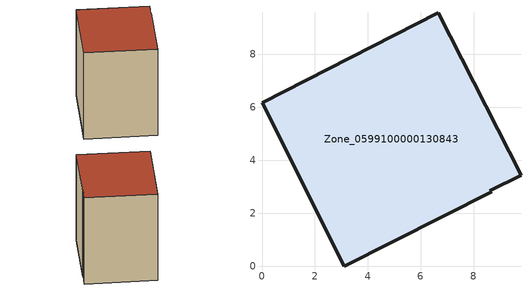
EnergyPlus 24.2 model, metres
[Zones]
Zone_0599100000130843
 floor ground (C_G): 9.79,3.44 8.61,2.85 8.69,2.82 3.12,0 0,6.18 6.67,9.57 z3.02
 wall outside (C_F): 9.79,3.44 6.67,9.57 0,6.18 3.12,0 8.69,2.82 8.61,2.85 9.79,3.44 z3.02:12.6
 roof outside (C_R): 8.61,2.85 9.79,3.44 6.67,9.57 0,6.18 3.12,0 8.69,2.82 z12.6
[BUILDING]
Pand.0599100000130843: North Axis=0; Terrain=City; Loads Convergence Tolerance Value=0.04; Temperature Convergence Tolerance Value=0.4; Solar Distribution=FullExterior; Maximum Number of Warmup Days=25; Minimum Number of Warmup Days=1
[Site:Location]
Rotterdam.The.Hague.AP_ZH_NLD Design_Conditions: Latitude=51.96; Longitude=4.45; Time Zone=1; Elevation=-4.5
[SITE:GROUNDTEMPERATURE:BUILDINGSURFACE]
18, 18, 18, 18, 18, 18, 18, 18, 18, 18, 18, 18
[MATERIAL] Thermal Absorptance=0.9; Solar Absorptance=0.7; Visible Absorptance=0.7
Name | Roughness | Thickness | Conductivity | Density | Specific Heat
G.TC.1946 | MediumSmooth | 0.15 | 1 | 540 | 1210
F.TC.1946 | Rough | 0.3 | 0.857143 | 1920 | 840
R.TC.1946 | MediumRough | 0.2 | 0.909091 | 1500 | 1000
[CONSTRUCTION]
C_G: G.TC.1946
C_F: F.TC.1946
C_R: R.TC.1946
[ZONE]
Zone_0599100000130843: Type=1; Multiplier=1; Ceiling Height=Autocalculate; Volume=Autocalculate; Floor Area=autocalculate; Part of Total Floor Area=Yes
[ZONEINFILTRATION:DESIGNFLOWRATE]
Infil_Zone_0599100000130843: Zone or ZoneList or Space or SpaceList=Zone_0599100000130843; Schedule=AlwaysOn; Design Flow Rate Calculation Method=Flow/Area; Flow Rate per Floor Area=0.003; Constant Term Coefficient=1; Temperature Term Coefficient=0; Velocity Term Coefficient=0; Velocity Squared Term Coefficient=0
[HVACTEMPLATE:ZONE:IDEALLOADSAIRSYSTEM]
Zone_0599100000130843: Maximum Heating Supply Air Temperature=50; Minimum Cooling Supply Air Temperature=13; Maximum Heating Supply Air Humidity Ratio=0.0156; Minimum Cooling Supply Air Humidity Ratio=0.0077; Heating Limit=NoLimit; Cooling Limit=NoLimit; Dehumidification Control Type=ConstantSensibleHeatRatio; Cooling Sensible Heat Ratio=0.7; Dehumidification Setpoint=60; Humidification Control Type=None; Humidification Setpoint=30; Outdoor Air Method=None; Outdoor Air Flow Rate per Person=0.00944; Outdoor Air Flow Rate per Zone Floor Area=0; Outdoor Air Flow Rate per Zone=0; Demand Controlled Ventilation Type=None; Outdoor Air Economizer Type=NoEconomizer; Heat Recovery Type=None; Sensible Heat Recovery Effectiveness=0.7; Latent Heat Recovery Effectiveness=0.65
[ZONECONTROL:THERMOSTAT]
ThermostatControl_Zone_0599100000130843: Zone or ZoneList=Zone_0599100000130843; Control Type Schedule=DualSetpointControlType; Control 1=Thermostat_Zone_0599100000130843; Temperature Difference Between Cutout And Setpoint=0
[THERMOSTATSETPOINT:DUALSETPOINT]
Thermostat_Zone_0599100000130843: Heating Setpoint Temperature Schedule=HeatingSetpoint_Zone_0599100000130843; Cooling Setpoint Temperature Schedule=CoolingSetpoint_Zone_0599100000130843
[SCHEDULE:COMPACT]
HeatingSetpoint_Zone_0599100000130843: Through: 12/31, For: AllDays, Until: 24:00, 21
CoolingSetpoint_Zone_0599100000130843: Through: 12/31, For: AllDays, Until: 24:00, 24
DualSetpointControlType: Through: 12/31, For: AllDays, Until: 24:00, 4
AlwaysOn: Through: 12/31, For: AllDays, Until: 24:00, 1
